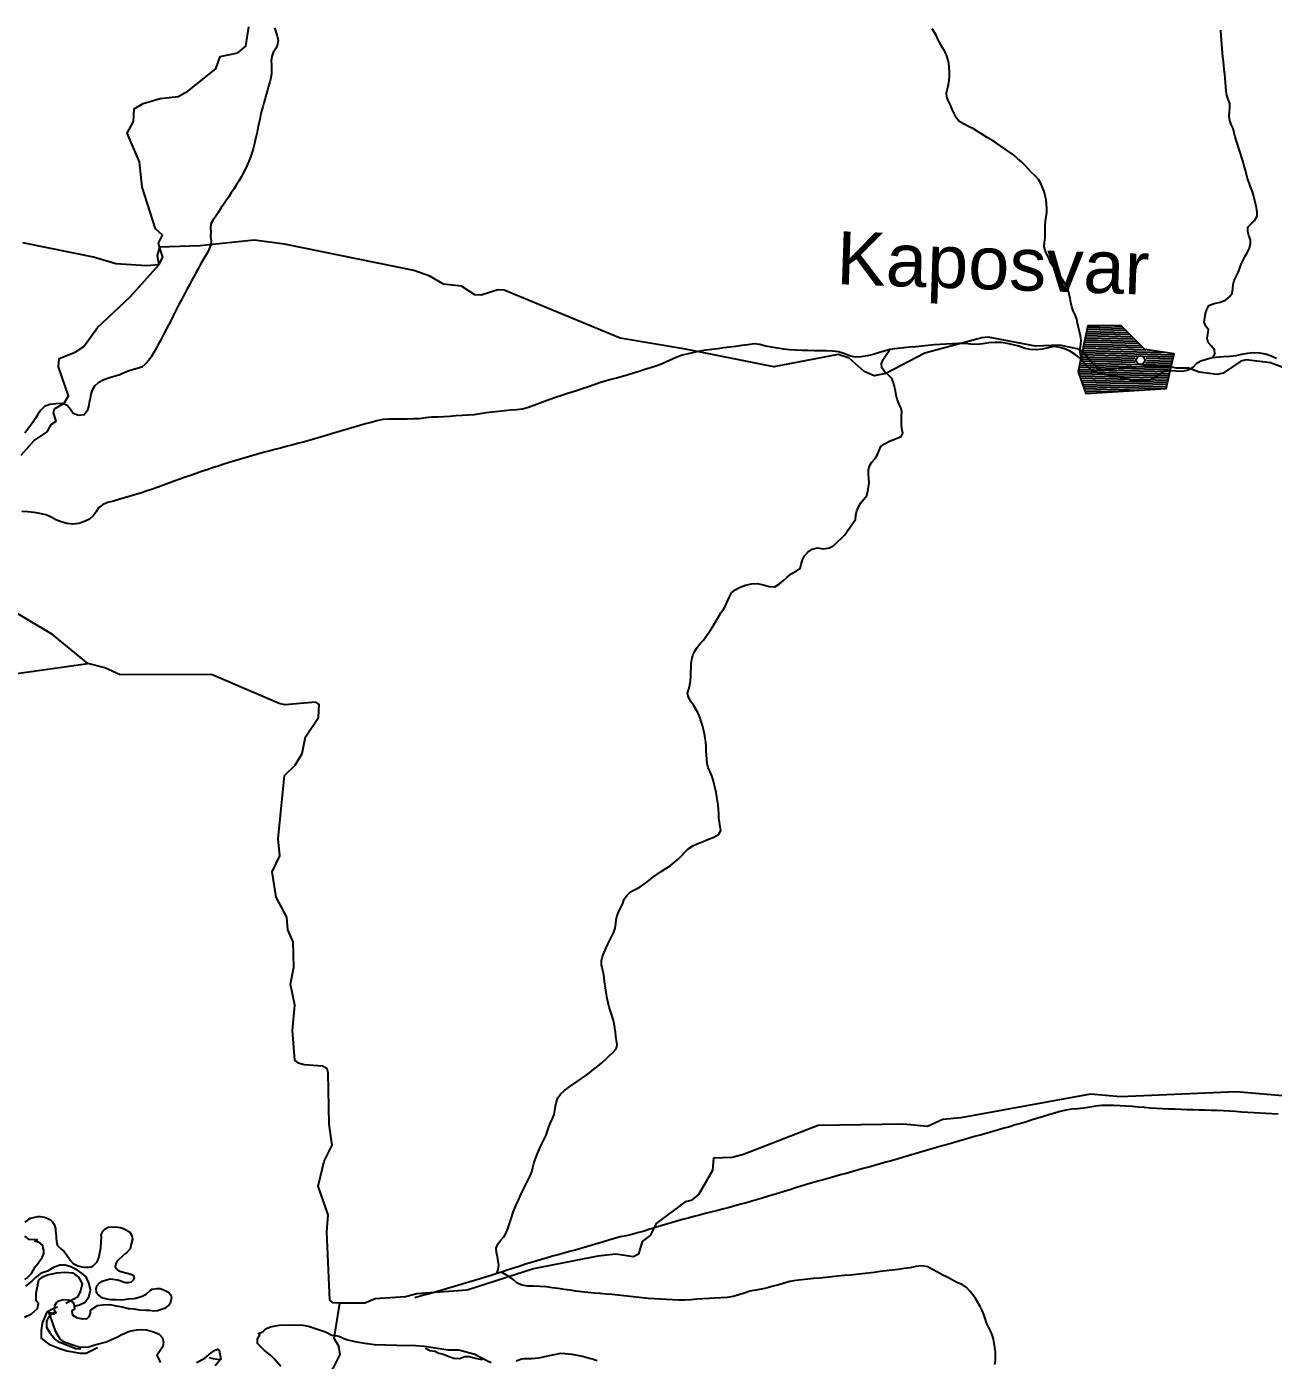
# Model space of a CAD drawing. Header units: metres. Extents: x 13.21 to 19.52, y 42.14 to 46.62.
# Drawn here: x 17.329 to 17.858, y 45.935 to 46.5 of the extents above; entities that cross this region are included whole.
import ezdxf

# ---------------------------------------------------------------- set-up
doc = ezdxf.new("R2010")
doc.units = ezdxf.units.M
doc.header["$MEASUREMENT"] = 0
for name, color, linetype in [('CESTE', 5, 'Continuous'), ('grad_ino', 252, 'Continuous'), ('hr', 9, 'Continuous'), ('naziv_ino', 252, 'Continuous'), ('PRUGE', 7, 'Continuous'), ('RIJEKE', 4, 'Continuous')]:
    doc.layers.add(name, color=color, linetype=linetype)
doc.styles.get("Standard").update_dxf_attribs({"font": 'arial.ttf'})

# ---------------------------------------------------------------- blocks, each defined once
blk = doc.blocks.new('*X67')
at = {"color": 0}
for p, q in [((17.77803, 46.36953), (17.79764, 46.36905)), ((17.77822, 46.37042), (17.79673, 46.36997)), ((17.77841, 46.37132), (17.79582, 46.37089)), ((17.7786, 46.37221), (17.79492, 46.37182)), ((17.77879, 46.37311), (17.79401, 46.37274)), ((17.79032, 46.37373), (17.79311, 46.37366)), ((17.7769, 46.36416), (17.80349, 46.36351)), ((17.77708, 46.36505), (17.80217, 46.36444)), ((17.77727, 46.36595), (17.80126, 46.36536)), ((17.77746, 46.36684), (17.80036, 46.36628)), ((17.77765, 46.36774), (17.79945, 46.36721)), ((17.77784, 46.36863), (17.79854, 46.36813)), ((17.77558, 46.35789), (17.81439, 46.35694)), ((17.77577, 46.35879), (17.79901, 46.35822)), ((17.77595, 46.35968), (17.79866, 46.35913)), ((17.77614, 46.36058), (17.79899, 46.36002)), ((17.77633, 46.36147), (17.80064, 46.36088)), ((17.77652, 46.36237), (17.8154, 46.36141)), ((17.77671, 46.36326), (17.81128, 46.36242)), ((17.80205, 46.36084), (17.8152, 46.36052)), ((17.80339, 46.35811), (17.81459, 46.35784)), ((17.8036, 46.35991), (17.81499, 46.35963)), ((17.80384, 46.359), (17.81479, 46.35873)), ((17.77482, 46.35431), (17.81358, 46.35336)), ((17.77501, 46.35521), (17.81378, 46.35426)), ((17.77504, 46.35341), (17.81338, 46.35247)), ((17.7752, 46.3561), (17.81399, 46.35515)), ((17.77537, 46.3525), (17.81318, 46.35157)), ((17.77539, 46.357), (17.81419, 46.35605)), ((17.7757, 46.35159), (17.81298, 46.35068)), ((17.77604, 46.35068), (17.81278, 46.34978)), ((17.77637, 46.34978), (17.81257, 46.34889)), ((17.7767, 46.34887), (17.81237, 46.34799)), ((17.77704, 46.34796), (17.81197, 46.3471)), ((17.77737, 46.34705), (17.80155, 46.34646)), ((17.7777, 46.34614), (17.79114, 46.34582)), ((17.77804, 46.34524), (17.78072, 46.34517))]:
    blk.add_line(p, q, dxfattribs=at)

msp = doc.modelspace()

# ---------------------------------------------------------------- linework, layer by layer
at = {"layer": 'CESTE'}
for points in [[(17.38563, 46.40694), (17.3851, 46.40873), (17.38687, 46.412), (17.38387, 46.4148), (17.37817, 46.43237), (17.37705, 46.44312), (17.3719, 46.45522), (17.37456, 46.46023), (17.37481, 46.46563), (17.37862, 46.4679), (17.38584, 46.46997), (17.39354, 46.47079), (17.39759, 46.47303), (17.40943, 46.48254), (17.41128, 46.4877), (17.41872, 46.48932), (17.42211, 46.49208), (17.42348, 46.50038)], [(17.38523, 46.39955), (17.38009, 46.39909), (17.36713, 46.39991), (17.3576, 46.40277), (17.32763, 46.40883)], [(17.49331, 46.39715), (17.43848, 46.40826), (17.42572, 46.41001), (17.40262, 46.4075), (17.38563, 46.40694)], [(17.38563, 46.40694), (17.38461, 46.40345), (17.38523, 46.39955)], [(17.38523, 46.39955), (17.38702, 46.40277), (17.38563, 46.40694)], [(17.32698, 46.31888), (17.33239, 46.32504), (17.33797, 46.3288), (17.33983, 46.33207), (17.34174, 46.33328), (17.3406, 46.33682), (17.34109, 46.33854), (17.34519, 46.34084), (17.34704, 46.34406), (17.34278, 46.35632), (17.34312, 46.35987), (17.3498, 46.36245), (17.35357, 46.36486), (17.35925, 46.37295), (17.37309, 46.38599), (17.38523, 46.39955)], [(17.8678, 46.35375), (17.85637, 46.35793), (17.84607, 46.35927), (17.84379, 46.35863), (17.83624, 46.35366), (17.83374, 46.35306), (17.82611, 46.35398), (17.82163, 46.35571), (17.81646, 46.3557), (17.81146, 46.35678), (17.79342, 46.35593), (17.78568, 46.35488), (17.78334, 46.35522), (17.77645, 46.36293), (17.77447, 46.36392), (17.76693, 46.36543), (17.75669, 46.36507), (17.73666, 46.3688), (17.73407, 46.36863), (17.70987, 46.36208), (17.69334, 46.35343), (17.68843, 46.35242), (17.68412, 46.35426), (17.67773, 46.35996), (17.67313, 46.36156), (17.64584, 46.35625), (17.60846, 46.36376), (17.58069, 46.36849), (17.53157, 46.3887), (17.52895, 46.38891), (17.52181, 46.38672), (17.51923, 46.38678), (17.5135, 46.3904), (17.50591, 46.39133), (17.50006, 46.39469), (17.49331, 46.39715)], [(17.35518, 46.23057), (17.34021, 46.24298), (17.32055, 46.25467)], [(17.06746, 46.19675), (17.08501, 46.19355), (17.10308, 46.19278), (17.11833, 46.1948), (17.13768, 46.20012), (17.13905, 46.2015), (17.14036, 46.20692), (17.14186, 46.20833), (17.14706, 46.20821), (17.16474, 46.20545), (17.18725, 46.20964), (17.2187, 46.21801), (17.25754, 46.21832), (17.2678, 46.21934), (17.28847, 46.21972), (17.306, 46.22712), (17.32408, 46.22621), (17.35518, 46.23057)], [(17.46192, 45.9597), (17.45915, 45.95987), (17.45778, 45.961), (17.45646, 45.9899), (17.45698, 45.99709), (17.45284, 46.00924), (17.45539, 46.01986), (17.45877, 46.02664), (17.45752, 46.03555), (17.45701, 46.05717), (17.45656, 46.05888), (17.45459, 46.0601), (17.44692, 46.06068), (17.44449, 46.06129), (17.44296, 46.06265), (17.4419, 46.07522), (17.44297, 46.08597), (17.44112, 46.09485), (17.44248, 46.10198), (17.44215, 46.11274), (17.43996, 46.11786), (17.43945, 46.12323), (17.43502, 46.13164), (17.43326, 46.14235), (17.43657, 46.14913), (17.43582, 46.15629), (17.43853, 46.18321), (17.44299, 46.18754), (17.44607, 46.19249), (17.44744, 46.19957), (17.45288, 46.20771), (17.45319, 46.21327), (17.45183, 46.21431), (17.4387, 46.21319), (17.43628, 46.21363), (17.40764, 46.22602), (17.36888, 46.22587), (17.36239, 46.22884), (17.35518, 46.23057)], [(17.86485, 46.04724), (17.84179, 46.0492), (17.7928, 46.04714), (17.78006, 46.04815), (17.72507, 46.03823), (17.71742, 46.03746), (17.71103, 46.03447), (17.70079, 46.03555), (17.66466, 46.03486), (17.63308, 46.02267), (17.62824, 46.02142), (17.62037, 46.02104), (17.61982, 46.01584), (17.61411, 46.00584), (17.61083, 46.00318), (17.6083, 46.00266), (17.59601, 45.99345), (17.5935, 45.98838), (17.59003, 45.98579), (17.58849, 45.98049), (17.58642, 45.97936), (17.57894, 45.98036), (17.57132, 45.97952), (17.54401, 45.97417), (17.51591, 45.96518), (17.49462, 45.96361)], [(17.49462, 45.96361), (17.48978, 45.96241), (17.47694, 45.96151), (17.47259, 45.95964), (17.46192, 45.9597)], [(17.40388, 45.87636), (17.40563, 45.8816), (17.40974, 45.88614), (17.42217, 45.89255), (17.4295, 45.89417), (17.43998, 45.90441), (17.44082, 45.91136), (17.44739, 45.91695), (17.45953, 45.93279), (17.46205, 45.9379), (17.46151, 45.94143), (17.45959, 45.94465), (17.46192, 45.9597)]]:
    msp.add_lwpolyline(points, dxfattribs=at)
at = {"layer": 'grad_ino'}
msp.add_lwpolyline([(17.77698, 46.36456), (17.77478, 46.35411), (17.77812, 46.34501), (17.81217, 46.34712), (17.81456, 46.35772), (17.81549, 46.36183), (17.80302, 46.36357), (17.79304, 46.37373), (17.77891, 46.37372)], close=True, dxfattribs=at)
msp.add_circle((17.80125, 46.35913), 0.0018, dxfattribs=at)
at = {"layer": 'hr'}
for points in [[(17.32867, 45.99401), (17.32965, 45.99474), (17.33026, 45.99526), (17.33097, 45.99563), (17.33274, 45.99614), (17.334, 45.99637), (17.33515, 45.99641), (17.33685, 45.99609), (17.33821, 45.99559), (17.33941, 45.99491), (17.34016, 45.99408), (17.34092, 45.99295), (17.3415, 45.99132), (17.34155, 45.99017), (17.34182, 45.98823), (17.34182, 45.987), (17.34209, 45.98498), (17.34241, 45.98411), (17.34356, 45.98284), (17.34521, 45.98151), (17.34625, 45.97996), (17.34732, 45.97863), (17.3478, 45.97769), (17.34905, 45.97651), (17.35097, 45.97547), (17.35261, 45.97505), (17.35391, 45.97485), (17.35549, 45.97492), (17.35656, 45.97509), (17.35763, 45.97561), (17.35826, 45.97634), (17.35909, 45.97721), (17.3595, 45.97774), (17.35993, 45.97892), (17.36066, 45.98304), (17.36086, 45.98574), (17.36092, 45.98778), (17.36086, 45.98855), (17.36165, 45.99035), (17.36256, 45.99117), (17.36386, 45.99183), (17.36688, 45.992), (17.36885, 45.99174), (17.37029, 45.99131), (17.37283, 45.98988), (17.37386, 45.98836), (17.37408, 45.98681), (17.37356, 45.98471), (17.37318, 45.98264), (17.37163, 45.98103), (17.37078, 45.98041), (17.36744, 45.9773), (17.36705, 45.97627), (17.36681, 45.97513), (17.36707, 45.97436), (17.36757, 45.97389), (17.36835, 45.97343), (17.36921, 45.97302), (17.37189, 45.97237), (17.37341, 45.9719), (17.37455, 45.97136), (17.37479, 45.97044), (17.37446, 45.96936), (17.37361, 45.96863), (17.37227, 45.96826), (17.37136, 45.96822), (17.37072, 45.96842), (17.36994, 45.96875), (17.3688, 45.96916), (17.36787, 45.9694), (17.36473, 45.96977), (17.36313, 45.9694), (17.36131, 45.96887), (17.35994, 45.96811), (17.3589, 45.96689), (17.35861, 45.96554), (17.35876, 45.96441), (17.35968, 45.96301), (17.36059, 45.96237), (17.36152, 45.96195), (17.36324, 45.96147), (17.36479, 45.96129), (17.36711, 45.96118), (17.3696, 45.96113), (17.37247, 45.96152), (17.37454, 45.96167), (17.37555, 45.96178), (17.37826, 45.96268), (17.3799, 45.96355), (17.38182, 45.96512), (17.38252, 45.96557), (17.38461, 45.96593), (17.38591, 45.96595), (17.38701, 45.96547), (17.38883, 45.96461), (17.38932, 45.9643), (17.39033, 45.96316), (17.39061, 45.96189), (17.39038, 45.96085), (17.39004, 45.95952), (17.3895, 45.95883), (17.38767, 45.95745), (17.38601, 45.95685), (17.38467, 45.95648), (17.38321, 45.95635), (17.38135, 45.95653), (17.37988, 45.95655), (17.37717, 45.95676), (17.37488, 45.95709), (17.373, 45.95727), (17.37243, 45.95729), (17.3698, 45.95802), (17.36805, 45.95832), (17.36663, 45.95853), (17.36538, 45.95888), (17.36427, 45.95893), (17.36161, 45.95883), (17.35918, 45.95853), (17.35672, 45.95698), (17.35625, 45.95635), (17.35619, 45.95543), (17.35556, 45.95383), (17.35478, 45.95299), (17.35292, 45.95292), (17.3505, 45.95346), (17.34907, 45.95432), (17.34876, 45.95497), (17.34856, 45.95653), (17.34972, 45.95721), (17.34938, 45.95924), (17.34903, 45.95996), (17.34779, 45.96079), (17.34682, 45.96092), (17.34475, 45.96113), (17.34255, 45.96037), (17.34199, 45.95999), (17.34111, 45.95849), (17.34096, 45.95744), (17.341, 45.9568), (17.34151, 45.95618), (17.3416, 45.95554), (17.34125, 45.95524), (17.34074, 45.95501), (17.34033, 45.9551), (17.33947, 45.95549), (17.33869, 45.95558), (17.34141, 45.94789), (17.34327, 45.94462), (17.3443, 45.94376), (17.346, 45.943), (17.34926, 45.94184), (17.35137, 45.94122), (17.35271, 45.941), (17.35556, 45.94113), (17.35812, 45.94201), (17.36305, 45.94325), (17.36674, 45.94493), (17.36689, 45.945), (17.36955, 45.94638), (17.3728, 45.94786), (17.3759, 45.94833), (17.37817, 45.94848), (17.38006, 45.94839), (17.38298, 45.94758), (17.38539, 45.94651), (17.38689, 45.94505), (17.3873, 45.94297), (17.387, 45.94128), (17.38441, 45.93753), (17.38599, 45.93454)], [(17.32849, 45.96969), (17.32937, 45.97025), (17.33045, 45.97132), (17.33129, 45.97226), (17.33207, 45.97357), (17.33287, 45.97512), (17.33411, 45.97655), (17.33505, 45.97782), (17.33587, 45.97904), (17.3366, 45.98065), (17.33655, 45.98214), (17.33625, 45.98302), (17.33613, 45.98416), (17.33502, 45.98514), (17.3336, 45.98578), (17.33269, 45.98573), (17.33367, 45.98647), (17.33039, 45.9867), (17.32856, 45.9881)], [(17.43701, 45.93288), (17.43415, 45.93614), (17.43242, 45.9378), (17.43012, 45.93956), (17.42705, 45.94255), (17.42712, 45.94461), (17.42806, 45.94631), (17.42754, 45.94686), (17.42928, 45.94752), (17.42999, 45.94826), (17.43087, 45.94893), (17.43257, 45.94967), (17.43632, 45.95035), (17.44082, 45.95056), (17.44628, 45.95034), (17.44873, 45.94997), (17.45087, 45.94928), (17.4559, 45.94749), (17.45858, 45.94611), (17.46099, 45.94578), (17.46162, 45.94569), (17.46483, 45.94432), (17.46838, 45.94347), (17.47348, 45.94263), (17.47383, 45.94257), (17.47657, 45.94222), (17.48616, 45.9419), (17.49402, 45.94175), (17.4943, 45.94171), (17.49784, 45.94151), (17.50786, 45.93986), (17.51044, 45.93986), (17.51238, 45.93991), (17.51866, 45.93827), (17.51889, 45.93816), (17.52396, 45.93552), (17.52617, 45.93458)], [(17.40121, 45.9346), (17.40471, 45.93643), (17.40748, 45.93867), (17.40922, 45.93971), (17.41019, 45.94023), (17.4109, 45.93982), (17.41156, 45.9359), (17.4091, 45.93314)], [(17.53676, 45.93529), (17.53898, 45.93603), (17.54025, 45.93619), (17.54324, 45.93627), (17.54625, 45.93651), (17.54948, 45.93723), (17.55209, 45.93773), (17.55379, 45.93811), (17.55545, 45.93842), (17.55744, 45.93841), (17.56034, 45.93804), (17.56475, 45.93718), (17.56833, 45.9363), (17.56902, 45.93605), (17.57098, 45.93534)]]:
    msp.add_lwpolyline(points, dxfattribs=at)
at = {"layer": 'PRUGE'}
msp.add_line((17.53043, 45.97283), (17.52844, 45.9722), dxfattribs=at)
for points in [[(17.43428, 46.49994), (17.43489, 46.49819), (17.43545, 46.49642), (17.43584, 46.49465), (17.43556, 46.49286), (17.43479, 46.49114), (17.43376, 46.48949), (17.43313, 46.48774), (17.43289, 46.48595), (17.43298, 46.48415), (17.43309, 46.48235), (17.433, 46.48056), (17.43267, 46.47878), (17.43227, 46.47699), (17.43182, 46.47522), (17.43133, 46.47345), (17.43083, 46.47169), (17.43032, 46.46993), (17.42981, 46.46816), (17.42931, 46.4664), (17.42885, 46.46463), (17.42842, 46.46285), (17.42803, 46.46107), (17.42766, 46.4593), (17.4273, 46.45751), (17.42693, 46.45573), (17.42655, 46.45395), (17.42617, 46.45217), (17.42574, 46.4504), (17.42526, 46.44863), (17.42473, 46.44687), (17.42415, 46.44512), (17.42348, 46.44337), (17.42274, 46.44165), (17.42191, 46.43995), (17.42103, 46.43826), (17.4201, 46.43658), (17.41912, 46.43491), (17.4181, 46.43325), (17.41705, 46.43161), (17.41599, 46.42997), (17.41489, 46.42834), (17.4138, 46.42671), (17.4127, 46.42508), (17.4116, 46.42345), (17.41051, 46.42181), (17.40945, 46.42017), (17.40832, 46.41854), (17.40725, 46.41691), (17.4072, 46.41512), (17.40726, 46.41331), (17.40722, 46.41151), (17.4075, 46.40971), (17.40732, 46.40794), (17.40657, 46.40621), (17.40573, 46.40451), (17.40478, 46.40284), (17.40379, 46.40117), (17.40285, 46.39949), (17.40192, 46.39781), (17.401, 46.39613), (17.40008, 46.39445), (17.39917, 46.39276), (17.39825, 46.39108), (17.39735, 46.3894), (17.39645, 46.3877), (17.39556, 46.38602), (17.39468, 46.38433), (17.3938, 46.38263), (17.39293, 46.38094), (17.39206, 46.37925), (17.39119, 46.37755), (17.39032, 46.37585), (17.38946, 46.37416), (17.38858, 46.37246), (17.3877, 46.37078), (17.38682, 46.36908), (17.38594, 46.36739), (17.38505, 46.3657), (17.38416, 46.364), (17.38321, 46.36234), (17.38216, 46.36068), (17.381, 46.35908), (17.37965, 46.35751), (17.37801, 46.35615), (17.3756, 46.3555), (17.37319, 46.3548), (17.37091, 46.35393), (17.3687, 46.35297), (17.36639, 46.35217), (17.36399, 46.35146), (17.36168, 46.35062), (17.35962, 46.34952), (17.35796, 46.34815), (17.35699, 46.34647), (17.35645, 46.34472), (17.35617, 46.34292), (17.35581, 46.34114), (17.35549, 46.33935), (17.35498, 46.3376), (17.35361, 46.33594), (17.35123, 46.33569), (17.34897, 46.33658), (17.3478, 46.33825), (17.34638, 46.33986), (17.3444, 46.34076), (17.3444, 46.34076), (17.34171, 46.34059), (17.33909, 46.34028), (17.3369, 46.33943), (17.33532, 46.33796), (17.33419, 46.33634), (17.33315, 46.33469), (17.33203, 46.33306), (17.33087, 46.33145), (17.32972, 46.32985), (17.32855, 46.32824)], [(17.77672, 46.35874), (17.77606, 46.36048), (17.7757, 46.36226), (17.77568, 46.36406), (17.77592, 46.36586), (17.77603, 46.36764), (17.77588, 46.36944), (17.77543, 46.37122), (17.77496, 46.37298), (17.77454, 46.37476), (17.77419, 46.37655), (17.77353, 46.37828), (17.77264, 46.37997), (17.77215, 46.38174), (17.77178, 46.38352), (17.77145, 46.3853), (17.77107, 46.38709), (17.77052, 46.38884), (17.76977, 46.39056), (17.7688, 46.39223), (17.76774, 46.39387), (17.76662, 46.3955), (17.76541, 46.39709), (17.76422, 46.39869), (17.76315, 46.40032), (17.76247, 46.40206), (17.76172, 46.40379), (17.76088, 46.40549), (17.76042, 46.40726), (17.76051, 46.40905), (17.76091, 46.41084), (17.76089, 46.41262), (17.76084, 46.41443), (17.76086, 46.41622), (17.76104, 46.41802), (17.76132, 46.41981), (17.76158, 46.4216), (17.76154, 46.4234), (17.76143, 46.42519), (17.76122, 46.42699), (17.76087, 46.42876), (17.76036, 46.43053), (17.75974, 46.43228), (17.75904, 46.43402), (17.75795, 46.43565), (17.75655, 46.43716), (17.75512, 46.43867), (17.75369, 46.44017), (17.75224, 46.44167), (17.75075, 46.44314), (17.74918, 46.44458), (17.74752, 46.44596), (17.74567, 46.44722), (17.74383, 46.4485), (17.74201, 46.44979), (17.74016, 46.45105), (17.73825, 46.45228), (17.7363, 46.45347), (17.73434, 46.45466), (17.73241, 46.45586), (17.73046, 46.45705), (17.72841, 46.45816), (17.72625, 46.4592), (17.72425, 46.46033), (17.7232, 46.46197), (17.72232, 46.46367), (17.72149, 46.46538), (17.7207, 46.46709), (17.71987, 46.46881), (17.71917, 46.47053), (17.7191, 46.47232), (17.71941, 46.47411), (17.71987, 46.47589), (17.72014, 46.47767), (17.72026, 46.47947), (17.72025, 46.48127), (17.72016, 46.48307), (17.71998, 46.48487), (17.71964, 46.48665), (17.71903, 46.4884), (17.71817, 46.49009), (17.71719, 46.49176), (17.71627, 46.49344), (17.71543, 46.49515), (17.71459, 46.49685), (17.71303, 46.49945)], [(17.8316, 46.3601), (17.83271, 46.36178), (17.83257, 46.36346), (17.83136, 46.36511), (17.82989, 46.36664), (17.82949, 46.36834), (17.82982, 46.37016), (17.83009, 46.37196), (17.82896, 46.37356), (17.82817, 46.37522), (17.82844, 46.37704), (17.82883, 46.37882), (17.82934, 46.38061), (17.83021, 46.38228), (17.8325, 46.38308), (17.83498, 46.38374), (17.83729, 46.38454), (17.839, 46.38592), (17.84001, 46.38755), (17.8404, 46.38935), (17.84048, 46.39116), (17.84096, 46.39291), (17.8418, 46.39461), (17.8426, 46.39632), (17.84326, 46.39807), (17.84385, 46.39982), (17.84469, 46.40152), (17.84561, 46.4032), (17.84653, 46.40488), (17.84741, 46.40658), (17.84788, 46.40834), (17.84784, 46.41014), (17.8472, 46.4119), (17.84672, 46.41369), (17.84677, 46.41546), (17.84821, 46.41695), (17.84963, 46.41849), (17.85063, 46.42013), (17.85063, 46.42193), (17.85035, 46.42372), (17.84994, 46.4255), (17.84959, 46.42728), (17.8491, 46.42905), (17.84849, 46.4308), (17.84787, 46.43255), (17.84725, 46.4343), (17.84664, 46.43604), (17.84615, 46.43781), (17.84568, 46.43958), (17.84522, 46.44135), (17.84469, 46.44311), (17.84413, 46.44487), (17.84356, 46.44662), (17.84299, 46.44837), (17.84244, 46.45014), (17.8419, 46.4519), (17.8414, 46.45366), (17.84094, 46.45543), (17.84044, 46.45719), (17.83965, 46.45891), (17.83907, 46.46066), (17.83878, 46.46245), (17.83888, 46.46424), (17.83904, 46.46605), (17.83902, 46.46784), (17.83834, 46.46958), (17.83785, 46.47134), (17.83759, 46.47313), (17.83742, 46.47492), (17.83725, 46.47672), (17.83709, 46.47852), (17.83692, 46.48031), (17.83675, 46.48211), (17.83656, 46.4839), (17.83635, 46.4857), (17.83613, 46.48748), (17.83592, 46.48927), (17.83577, 46.49107), (17.83567, 46.49287), (17.83559, 46.49467), (17.83546, 46.49647), (17.83527, 46.49894)], [(17.69509, 46.36361), (17.69265, 46.363), (17.69027, 46.36227), (17.68792, 46.36149), (17.68543, 46.361), (17.68286, 46.3606), (17.6803, 46.36038), (17.6779, 46.36102), (17.67559, 46.3619), (17.67328, 46.36271), (17.67071, 46.36295), (17.6681, 46.36301), (17.6655, 46.36301), (17.6629, 46.36306), (17.66031, 46.36315), (17.65771, 46.36326), (17.6551, 46.36333), (17.65252, 46.36351), (17.64996, 46.3638), (17.64742, 46.36421), (17.64488, 46.36462), (17.64237, 46.36505), (17.63997, 46.36582), (17.63748, 46.36604), (17.63748, 46.36604), (17.63489, 46.36568), (17.63236, 46.36528), (17.62981, 46.36491), (17.62725, 46.3646), (17.62469, 46.36428), (17.62213, 46.36396), (17.61958, 46.36365), (17.61702, 46.36331), (17.6145, 46.36287), (17.61202, 46.36233), (17.60953, 46.36182), (17.60709, 46.36118), (17.60475, 46.3604), (17.6026, 46.3594), (17.60043, 46.3584), (17.59821, 46.35747), (17.59591, 46.35663), (17.59357, 46.35585), (17.5912, 46.3551), (17.58884, 46.35436), (17.58646, 46.35363), (17.58408, 46.35291), (17.58169, 46.3522), (17.57927, 46.35155), (17.57682, 46.35093), (17.57442, 46.35026), (17.57205, 46.34951), (17.56973, 46.34871), (17.56741, 46.34788), (17.56509, 46.34708), (17.56275, 46.34629), (17.56039, 46.34555), (17.55802, 46.34481), (17.55566, 46.34405), (17.55332, 46.34327), (17.55099, 46.34249), (17.54866, 46.34167), (17.54637, 46.34083), (17.54413, 46.33992), (17.54187, 46.33903), (17.53941, 46.33843), (17.53687, 46.3381), (17.53428, 46.33794), (17.53171, 46.33766), (17.52914, 46.33739), (17.52657, 46.33711), (17.52401, 46.33681), (17.52147, 46.33642), (17.51894, 46.33601), (17.51636, 46.33577), (17.51378, 46.33562), (17.51118, 46.33552), (17.5086, 46.33531), (17.50602, 46.33512), (17.50343, 46.33497), (17.50083, 46.33498), (17.50083, 46.33498), (17.49826, 46.33474), (17.49573, 46.33432), (17.49314, 46.33424), (17.49054, 46.33419), (17.48794, 46.33413), (17.48534, 46.33412), (17.48274, 46.33409), (17.48015, 46.33398), (17.47769, 46.33341), (17.47527, 46.33275), (17.47285, 46.33209), (17.47044, 46.3314), (17.46805, 46.33072), (17.46566, 46.33001), (17.46328, 46.32929), (17.4609, 46.32856), (17.45851, 46.32785), (17.45613, 46.32714), (17.45374, 46.32644), (17.45134, 46.32575), (17.44892, 46.32507), (17.44651, 46.32441), (17.44409, 46.32376), (17.44166, 46.32312), (17.43923, 46.32249), (17.43679, 46.32185), (17.43437, 46.32122), (17.43194, 46.3206), (17.42951, 46.31995), (17.42708, 46.31931), (17.42468, 46.31863), (17.42231, 46.31789), (17.41992, 46.31718), (17.41754, 46.31647), (17.41515, 46.31576), (17.41279, 46.31501), (17.41044, 46.31425), (17.40808, 46.31349), (17.40574, 46.31271), (17.4034, 46.31192), (17.40107, 46.31113), (17.39875, 46.31033), (17.39644, 46.3095), (17.39414, 46.30866), (17.39185, 46.30783), (17.38955, 46.30698), (17.38726, 46.30615), (17.38495, 46.30531), (17.38264, 46.3045), (17.38031, 46.3037), (17.37796, 46.30293), (17.37558, 46.30221), (17.37319, 46.30152), (17.37079, 46.30082), (17.3684, 46.30012), (17.36601, 46.29942), (17.36355, 46.2988), (17.36136, 46.29787), (17.35965, 46.2965), (17.35866, 46.29484), (17.3575, 46.29322), (17.35589, 46.29181), (17.3538, 46.29074), (17.35144, 46.28997), (17.3489, 46.28959), (17.34637, 46.28996), (17.34395, 46.29065), (17.34169, 46.29154), (17.3396, 46.29261), (17.33738, 46.29354), (17.33493, 46.29416), (17.3324, 46.29455), (17.32982, 46.29483), (17.32722, 46.29497)], [(17.52844, 45.9722), (17.52907, 45.97395), (17.52928, 45.97573), (17.52904, 45.97753), (17.52873, 45.97931), (17.52841, 45.98111), (17.52826, 45.9829), (17.52895, 45.98463), (17.53012, 45.98623), (17.53148, 45.98776), (17.53239, 45.98944), (17.53313, 45.99117), (17.53375, 45.99292), (17.53432, 45.99467), (17.53489, 45.99642), (17.53549, 45.99817), (17.53617, 45.9999), (17.5369, 46.00163), (17.53767, 46.00334), (17.53845, 46.00506), (17.53925, 46.00677), (17.54009, 46.00847), (17.54095, 46.01016), (17.54184, 46.01185), (17.54268, 46.01355), (17.54329, 46.0153), (17.54378, 46.01707), (17.54421, 46.01883), (17.54477, 46.02059), (17.54541, 46.02233), (17.54613, 46.02406), (17.5469, 46.02578), (17.54772, 46.02748), (17.54858, 46.02918), (17.54934, 46.0309), (17.55, 46.03264), (17.5506, 46.03438), (17.55127, 46.03612), (17.55204, 46.03784), (17.55281, 46.03955), (17.55312, 46.04134), (17.5534, 46.04313), (17.55379, 46.04491), (17.55441, 46.04667), (17.55552, 46.04827), (17.55711, 46.0497), (17.55889, 46.051), (17.56073, 46.05226), (17.56258, 46.05352), (17.5644, 46.0548), (17.56618, 46.05609), (17.56793, 46.05742), (17.56967, 46.05874), (17.57135, 46.06012), (17.57295, 46.06153), (17.57454, 46.06294), (17.57613, 46.06437), (17.57767, 46.0658), (17.579, 46.06738), (17.57944, 46.0691), (17.57915, 46.07092), (17.57895, 46.07271), (17.57872, 46.0745), (17.57848, 46.07629), (17.57816, 46.07808), (17.57774, 46.07985), (17.57723, 46.08161), (17.57666, 46.08336), (17.57614, 46.08512), (17.57568, 46.0869), (17.57532, 46.08868), (17.575, 46.09047), (17.57472, 46.09225), (17.57444, 46.09404), (17.57419, 46.09583), (17.57396, 46.09762), (17.57372, 46.09941), (17.57329, 46.10118), (17.57281, 46.10295), (17.57281, 46.10476), (17.57324, 46.10652), (17.57398, 46.10825), (17.57473, 46.10997), (17.57554, 46.11167), (17.5764, 46.11337), (17.57728, 46.11506), (17.57804, 46.11678), (17.5786, 46.11853), (17.57886, 46.12033), (17.57909, 46.12212), (17.57942, 46.1239), (17.58018, 46.12561), (17.58103, 46.12732), (17.58186, 46.12902), (17.58248, 46.13078), (17.58352, 46.13242), (17.58508, 46.13385), (17.58714, 46.13494), (17.58919, 46.13604), (17.59112, 46.13724), (17.59283, 46.13859), (17.59453, 46.13995), (17.59627, 46.14127), (17.59811, 46.14254), (17.60004, 46.14374), (17.60197, 46.14493), (17.60369, 46.14628), (17.60528, 46.1477), (17.60676, 46.14918), (17.60809, 46.15073), (17.60964, 46.15216), (17.6115, 46.15341), (17.61368, 46.15438), (17.61593, 46.15527), (17.61818, 46.15616), (17.62051, 46.157), (17.62238, 46.15823), (17.62344, 46.15985), (17.62314, 46.16165), (17.6228, 46.16344), (17.62256, 46.16524), (17.62251, 46.16703), (17.62244, 46.16883), (17.62231, 46.17062), (17.62206, 46.17242), (17.62173, 46.1742), (17.62137, 46.17598), (17.62101, 46.17776), (17.62062, 46.17954), (17.62018, 46.18131), (17.61963, 46.18307), (17.61887, 46.18479), (17.61806, 46.18649), (17.61765, 46.18827), (17.61743, 46.19006), (17.61734, 46.19186), (17.61725, 46.19365), (17.61715, 46.19546), (17.61702, 46.19726), (17.61683, 46.19905), (17.61654, 46.20083), (17.61612, 46.20261), (17.61559, 46.20437), (17.61504, 46.20613), (17.61445, 46.20788), (17.6138, 46.20962), (17.61288, 46.2113), (17.61177, 46.21293), (17.61065, 46.21456), (17.60978, 46.21626), (17.60936, 46.21802), (17.60984, 46.21979), (17.61029, 46.22157), (17.61059, 46.22335), (17.61071, 46.22515), (17.61075, 46.22695), (17.61078, 46.22874), (17.61091, 46.23054), (17.61117, 46.23233), (17.61162, 46.2341), (17.61239, 46.23581), (17.61345, 46.23746), (17.61471, 46.23903), (17.61604, 46.24058), (17.61726, 46.24216), (17.61837, 46.24379), (17.61945, 46.24543), (17.62048, 46.24707), (17.62149, 46.24873), (17.62247, 46.25039), (17.62348, 46.25205), (17.62449, 46.25371), (17.62547, 46.25537), (17.62628, 46.25708), (17.62704, 46.2588), (17.62787, 46.26053), (17.62945, 46.26189), (17.63165, 46.2629), (17.63391, 46.26381), (17.63637, 46.26439), (17.63894, 46.26453), (17.63894, 46.26453), (17.64139, 46.26393), (17.64392, 46.26326), (17.64632, 46.26316), (17.64833, 46.26438), (17.65, 46.26576), (17.65156, 46.26721), (17.65326, 46.26857), (17.65534, 46.26969), (17.65706, 46.27093), (17.65744, 46.27274), (17.658, 46.27451), (17.6589, 46.27619), (17.66025, 46.27774), (17.66205, 46.27911), (17.66435, 46.27956), (17.66435, 46.27956), (17.66697, 46.27914), (17.66947, 46.27965), (17.67146, 46.28076), (17.67297, 46.28226), (17.67454, 46.28369), (17.67593, 46.2852), (17.67712, 46.2868), (17.67822, 46.28843), (17.67937, 46.29005), (17.68043, 46.29169), (17.68061, 46.29348), (17.68098, 46.29526), (17.68174, 46.29698), (17.68277, 46.29863), (17.68401, 46.30022), (17.68523, 46.3018), (17.68572, 46.30356), (17.68604, 46.30535), (17.68623, 46.30714), (17.68606, 46.30894), (17.68592, 46.31074), (17.68594, 46.31254), (17.6864, 46.31432), (17.68744, 46.31594), (17.68884, 46.31746), (17.68981, 46.31914), (17.69053, 46.32088), (17.69128, 46.32259), (17.69307, 46.32388), (17.69521, 46.32491), (17.69746, 46.32582), (17.69984, 46.32677), (17.70058, 46.32826), (17.70017, 46.33014), (17.7, 46.33194), (17.69995, 46.33373), (17.69999, 46.33553), (17.70004, 46.33734), (17.69963, 46.33909), (17.69888, 46.34082), (17.69818, 46.34256), (17.69774, 46.34433), (17.69745, 46.34612), (17.697, 46.34789), (17.69651, 46.34967), (17.69582, 46.35138), (17.69437, 46.35288), (17.69282, 46.35436), (17.69158, 46.35591), (17.69155, 46.35771), (17.69223, 46.35945), (17.69335, 46.36108), (17.69509, 46.36361)], [(17.77672, 46.35874), (17.77521, 46.3602), (17.77352, 46.36157), (17.77159, 46.36277), (17.76939, 46.36375), (17.767, 46.36451), (17.7645, 46.36494), (17.7645, 46.36494), (17.76205, 46.36439), (17.75957, 46.3638), (17.75701, 46.36347), (17.75441, 46.36359), (17.75197, 46.36417), (17.74965, 46.36501), (17.74722, 46.36565), (17.74473, 46.3662), (17.7422, 46.36657), (17.73959, 46.36662), (17.73959, 46.36662), (17.73701, 46.36643), (17.73445, 46.3661), (17.73187, 46.36581), (17.72931, 46.3659), (17.72675, 46.36624), (17.72675, 46.36624), (17.72415, 46.36621), (17.72155, 46.3661), (17.71896, 46.36596), (17.71637, 46.36579), (17.71378, 46.36559), (17.71121, 46.36534), (17.70863, 46.36509), (17.70606, 46.36482), (17.70349, 46.36456), (17.7009, 46.36439), (17.69834, 46.3641), (17.69509, 46.36361)], [(17.8316, 46.3601), (17.82916, 46.35945), (17.82686, 46.35863), (17.8248, 46.35753), (17.82338, 46.35599), (17.82149, 46.35484), (17.81895, 46.35437), (17.81635, 46.35444), (17.81369, 46.35455), (17.81369, 46.35455), (17.81119, 46.35434), (17.80928, 46.35311), (17.80746, 46.35178), (17.80551, 46.35063), (17.80298, 46.35017), (17.80038, 46.35017), (17.79782, 46.35054), (17.7954, 46.35119), (17.79297, 46.35184), (17.7905, 46.35241), (17.78795, 46.35277), (17.78543, 46.35322), (17.783, 46.35384), (17.78073, 46.35477), (17.77904, 46.35609), (17.77672, 46.35874)], [(17.85881, 46.35986), (17.8566, 46.3608), (17.85425, 46.36159), (17.85178, 46.36212), (17.84917, 46.36225), (17.84917, 46.36225), (17.84661, 46.362), (17.8441, 46.36152), (17.84161, 46.36097), (17.83906, 46.36068), (17.83646, 46.36054), (17.8316, 46.3601)], [(17.85953, 46.03969), (17.85695, 46.03982), (17.85437, 46.03996), (17.85179, 46.04009), (17.84922, 46.04024), (17.84665, 46.0404), (17.84408, 46.04061), (17.84152, 46.04086), (17.83895, 46.04103), (17.83637, 46.04116), (17.83379, 46.04125), (17.83121, 46.04134), (17.82863, 46.04141), (17.82604, 46.04148), (17.82346, 46.04155), (17.82088, 46.04162), (17.8183, 46.0417), (17.81572, 46.04178), (17.81313, 46.04188), (17.81055, 46.042), (17.80798, 46.04215), (17.80541, 46.04231), (17.80284, 46.04249), (17.80027, 46.0427), (17.7977, 46.04291), (17.79514, 46.04311), (17.79256, 46.04328), (17.78999, 46.0434), (17.7874, 46.04346), (17.7874, 46.04346), (17.78482, 46.04341), (17.78227, 46.04314), (17.77977, 46.04269), (17.77725, 46.04228), (17.77469, 46.04202), (17.77212, 46.04185), (17.7696, 46.04143), (17.76717, 46.04083), (17.76481, 46.04009), (17.76244, 46.03938), (17.76007, 46.03867), (17.75769, 46.03797), (17.75532, 46.03726), (17.75294, 46.03655), (17.75057, 46.03584), (17.74819, 46.03514), (17.74581, 46.03443), (17.74343, 46.03374), (17.74105, 46.03304), (17.73866, 46.03236), (17.73627, 46.03168), (17.73386, 46.03102), (17.73146, 46.03036), (17.72906, 46.02969), (17.72667, 46.02901), (17.72428, 46.02832), (17.7219, 46.02764), (17.71951, 46.02695), (17.71713, 46.02626), (17.71474, 46.02556), (17.71236, 46.02487), (17.70998, 46.02418), (17.70759, 46.02348), (17.70522, 46.02279), (17.70283, 46.0221), (17.70045, 46.02141), (17.69806, 46.02071), (17.69567, 46.02002), (17.69328, 46.01934), (17.6909, 46.01867), (17.6885, 46.01799), (17.6861, 46.01732), (17.68371, 46.01665), (17.68131, 46.01599), (17.67891, 46.01532), (17.67651, 46.01465), (17.67411, 46.01399), (17.67171, 46.01332), (17.66931, 46.01265), (17.66693, 46.01197), (17.66453, 46.01129), (17.66215, 46.0106), (17.65977, 46.00991), (17.6574, 46.00919), (17.65504, 46.00847), (17.65268, 46.00774), (17.65032, 46.00701), (17.64796, 46.00627), (17.6456, 46.00555), (17.64323, 46.00483), (17.64086, 46.00412), (17.63847, 46.00342), (17.63609, 46.00274), (17.63369, 46.00208), (17.63129, 46.00141), (17.62888, 46.00076), (17.62648, 46.00011), (17.62406, 45.99947), (17.62164, 45.99885), (17.6192, 45.99826), (17.61677, 45.99766), (17.61436, 45.99701), (17.61196, 45.99636), (17.60956, 45.9957), (17.60716, 45.99504), (17.60476, 45.99438), (17.60236, 45.9937), (17.59998, 45.99301), (17.59761, 45.99228), (17.59526, 45.99156), (17.59291, 45.99082), (17.59054, 45.99009), (17.58816, 45.98941), (17.58573, 45.98878), (17.58327, 45.98826), (17.58081, 45.9877), (17.57839, 45.98707), (17.576, 45.98638), (17.57364, 45.98567), (17.57127, 45.98495), (17.56891, 45.98423), (17.56653, 45.98354), (17.56414, 45.98285), (17.56175, 45.98217), (17.55935, 45.98151), (17.55695, 45.98085), (17.55455, 45.98019), (17.55215, 45.97952), (17.54976, 45.97884), (17.54738, 45.97815), (17.545, 45.97745), (17.54265, 45.97672), (17.54029, 45.97599), (17.53795, 45.97523), (17.5356, 45.97448), (17.53326, 45.97373), (17.53043, 45.97283)], [(17.73953, 45.93375), (17.73973, 45.93554), (17.73983, 45.93734), (17.73976, 45.93913), (17.73951, 45.94092), (17.73922, 45.94271), (17.73888, 45.94449), (17.7384, 45.94626), (17.73768, 45.94799), (17.73677, 45.94967), (17.73599, 45.95138), (17.73539, 45.95313), (17.73489, 45.9549), (17.73417, 45.95662), (17.73332, 45.95832), (17.73237, 45.96), (17.73138, 45.96166), (17.73024, 45.96327), (17.72892, 45.96482), (17.72752, 45.96634), (17.72563, 45.96752), (17.72336, 45.96841), (17.72143, 45.9696), (17.71938, 45.97069), (17.71721, 45.97167), (17.71515, 45.97275), (17.71315, 45.97391), (17.71112, 45.97499), (17.7086, 45.97546), (17.7086, 45.97546), (17.70608, 45.97526), (17.7036, 45.97469), (17.70107, 45.97433), (17.69853, 45.974), (17.69599, 45.97368), (17.69345, 45.97336), (17.69092, 45.97304), (17.68838, 45.97272), (17.68583, 45.97243), (17.68328, 45.97213), (17.68074, 45.97186), (17.67818, 45.9716), (17.67562, 45.97135), (17.67306, 45.97111), (17.67051, 45.97085), (17.66796, 45.97059), (17.66541, 45.97032), (17.66285, 45.97006), (17.66029, 45.96983), (17.65774, 45.9696), (17.65518, 45.96933), (17.6527, 45.96885), (17.65029, 45.9682), (17.64792, 45.96749), (17.64553, 45.96681), (17.64313, 45.96616), (17.64069, 45.96556), (17.63819, 45.96512), (17.63568, 45.96471), (17.63334, 45.96395), (17.63099, 45.9632), (17.6286, 45.96254), (17.62608, 45.96214), (17.62352, 45.96192), (17.62094, 45.96183), (17.61837, 45.9617), (17.61579, 45.96154), (17.61324, 45.96135), (17.61069, 45.96104), (17.60811, 45.96093), (17.60554, 45.961), (17.60296, 45.96112), (17.60038, 45.96125), (17.59781, 45.96136), (17.59523, 45.96148), (17.59267, 45.96165), (17.59011, 45.96188), (17.58756, 45.96218), (17.58501, 45.96246), (17.58247, 45.96274), (17.57993, 45.96307), (17.57737, 45.96333), (17.57481, 45.96352), (17.57224, 45.96371), (17.56968, 45.96392), (17.56712, 45.96418), (17.56457, 45.96446), (17.56203, 45.96478), (17.55951, 45.96514), (17.55698, 45.96551), (17.55445, 45.96587), (17.55192, 45.96622), (17.54939, 45.96657), (17.54683, 45.96676), (17.54424, 45.96684), (17.54165, 45.96687), (17.53914, 45.96731), (17.53693, 45.96822), (17.5354, 45.96968), (17.53361, 45.97098), (17.53043, 45.97283)], [(17.52844, 45.9722), (17.5261, 45.97145), (17.52374, 45.97071), (17.52138, 45.96999), (17.51903, 45.96925), (17.51667, 45.96853), (17.5143, 45.9678), (17.51193, 45.96709), (17.50956, 45.96639), (17.50718, 45.9657), (17.50479, 45.96502), (17.5024, 45.96434), (17.50001, 45.96367), (17.49761, 45.963), (17.49374, 45.96192)]]:
    msp.add_lwpolyline(points, dxfattribs=at)
at = {"layer": 'RIJEKE'}
for points in [[(17.34951, 45.95835), (17.3517, 45.95895), (17.35403, 45.96009), (17.35569, 45.96237), (17.35638, 45.96512), (17.35575, 45.96786), (17.35447, 45.97085), (17.35285, 45.97224), (17.35089, 45.97364), (17.34795, 45.97502), (17.34565, 45.97573), (17.34565, 45.97573), (17.34336, 45.97574), (17.34071, 45.97484), (17.33806, 45.97325), (17.33542, 45.97234), (17.33309, 45.97052), (17.33144, 45.96892), (17.32879, 45.96688)], [(17.32831, 45.95381), (17.33128, 45.95516), (17.33394, 45.95744), (17.33429, 45.95951), (17.33332, 45.96065), (17.33335, 45.96387), (17.33441, 45.9696), (17.33639, 45.97096), (17.33805, 45.97163), (17.342, 45.97253), (17.34562, 45.97274), (17.34562, 45.97274), (17.34891, 45.9725), (17.35119, 45.97065), (17.3528, 45.96789), (17.3521, 45.96492), (17.35076, 45.96217), (17.34744, 45.96035), (17.34587, 45.95957)], [(17.34239, 45.95799), (17.34086, 45.9574), (17.33786, 45.95581), (17.33583, 45.95124), (17.33548, 45.94804), (17.33544, 45.94483), (17.33869, 45.94229), (17.34296, 45.94066), (17.34624, 45.93949), (17.34886, 45.93901), (17.35181, 45.93855), (17.35444, 45.93853), (17.35641, 45.93944), (17.35928, 45.94091)], [(17.35222, 45.94021), (17.35018, 45.94038), (17.34691, 45.94156), (17.34331, 45.94294), (17.34102, 45.94457), (17.33941, 45.94664), (17.33779, 45.9494), (17.33782, 45.95192), (17.3385, 45.95353), (17.3395, 45.95489), (17.34155, 45.95612)], [(17.49826, 45.94064), (17.50012, 45.93959), (17.50223, 45.93932), (17.50396, 45.93846), (17.50596, 45.938), (17.50782, 45.93717), (17.51027, 45.93634), (17.51269, 45.93619), (17.51494, 45.93709), (17.51674, 45.93709), (17.51674, 45.93709), (17.5195, 45.93639), (17.5214, 45.93592), (17.52238, 45.93589)], [(17.41173, 45.93595), (17.41093, 45.93567), (17.4083, 45.93614), (17.40662, 45.93655)]]:
    msp.add_lwpolyline(points, dxfattribs=at)

# ---------------------------------------------------------------- block references
at = {"layer": 'grad_ino'}
msp.add_blockref('*X67', (0, 0), dxfattribs=at)

# ---------------------------------------------------------------- texts
at = {"layer": 'naziv_ino'}
msp.add_text('Kaposvar', height=0.022458, rotation=358.0609, dxfattribs=at).set_placement((17.67215, 46.39132))

doc.saveas('drawing.dxf')
